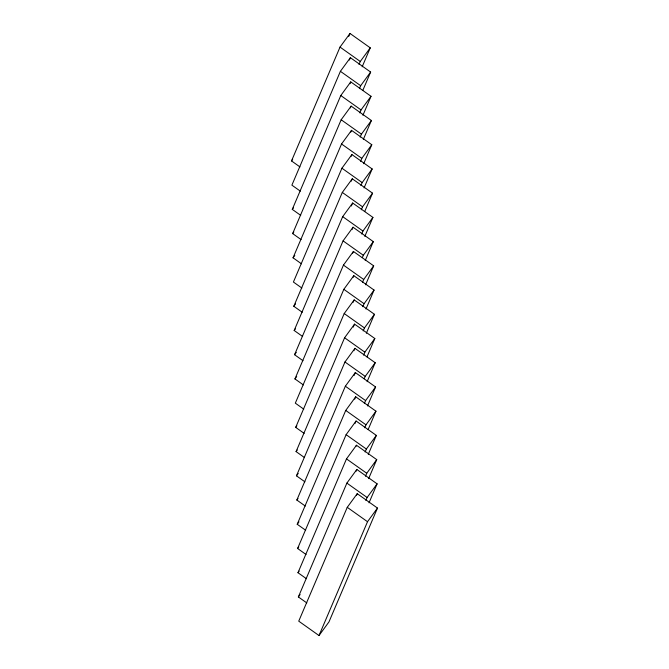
<?xml version="1.0" encoding="UTF-8"?>
<svg xmlns="http://www.w3.org/2000/svg" width="669" height="669" viewBox="0 0 669 669"><rect width="100%" height="100%" fill="white"/><g stroke="black" fill="none" stroke-linecap="round" stroke-linejoin="round"><path stroke-width="1" d="M299.955 166.924L291.517 160.928L340.028 47.089L349.996 33.45L370.258 47.842L362.172 66.808M348.733 36.41L348.984 35.825M349.243 35.231L349.996 33.45M362.799 90.44L370.634 72.06L350.38 57.676L340.404 71.315L291.893 185.154L300.339 191.142M349.369 60.043L350.38 57.676M300.716 215.368L292.278 209.372L340.789 95.533L350.757 81.894L371.019 96.286L362.933 115.26M350.004 83.675L350.757 81.894M359.019 64.441L360.282 61.481L370.258 47.842M301.1 239.594L292.654 233.598L341.165 119.759L351.141 106.12L371.395 120.504L363.309 139.478M350.38 107.901L351.141 106.12M359.395 88.668L360.666 85.699L370.634 72.06M301.476 263.812L293.039 257.816L341.55 143.986L351.518 130.338L371.78 144.73L363.693 163.704M350.765 132.119L351.518 130.338M359.78 112.885L361.043 109.925L371.019 96.286M364.07 187.922L372.156 168.956L351.902 154.564L341.926 168.203L293.415 282.042L301.861 288.038M351.141 156.345L351.902 154.564M360.156 137.112L361.427 134.151L371.395 120.504M302.237 312.264L293.8 306.268L342.311 192.429L352.279 178.79L372.541 193.174L364.705 211.555M351.267 181.157L352.279 178.79M360.541 161.338L361.804 158.369L371.78 144.73M302.622 336.482L294.176 330.486L342.687 216.647L352.663 203.008L372.917 217.4L364.831 236.374M351.401 205.977L351.651 205.383M351.902 204.789L352.153 204.196M352.412 203.602L352.663 203.008M360.917 185.556L362.188 182.595L372.156 168.956M302.998 360.708L294.561 354.712L343.072 240.873L353.04 227.234L373.302 241.618L365.215 260.592M352.028 229.601L352.287 229.015M352.538 228.422L353.04 227.234M361.302 209.782L362.565 206.813L372.541 193.174M303.383 384.926L294.937 378.93L343.448 265.1L353.424 251.452L373.678 265.844L365.592 284.818M352.663 253.233L353.424 251.452M361.686 233.999L362.949 231.039L372.917 217.4M365.976 309.036L374.063 290.07L353.801 275.678L343.833 289.317L295.322 403.156L303.759 409.152M353.048 277.459L353.801 275.678M362.314 257.632L363.326 255.265L373.302 241.618M304.144 433.378L295.698 427.382L344.209 313.544L354.185 299.904L374.439 314.288L366.353 333.262M353.173 302.271L354.185 299.904M362.447 282.452L363.71 279.483L373.678 265.844M304.52 457.596L296.083 451.6L344.594 337.77L354.562 324.122L374.824 338.514L366.988 356.895M353.299 327.091L353.55 326.497M353.809 325.903L354.562 324.122M362.824 306.67L364.087 303.709L374.063 290.07M304.905 481.822L296.459 475.826L344.97 361.988L354.946 348.348L375.2 362.732L367.114 381.706M353.934 350.715L354.185 350.13M354.436 349.536L354.946 348.348M363.208 330.896L364.471 327.927L374.439 314.288M305.281 506.04L296.844 500.044L345.355 386.214L355.323 372.566L375.585 386.958L367.498 405.932M354.06 375.535L354.319 374.941M354.57 374.347L355.323 372.566M363.585 355.122L364.848 352.153L374.824 338.514M305.666 530.266L297.22 524.27L345.731 410.432L355.707 396.792L375.961 411.184L368.134 429.557M354.695 399.167L355.707 396.792M364.22 378.746L365.232 376.379L375.2 362.732M306.042 554.492L297.605 548.496L346.116 434.658L356.084 421.018L376.346 435.402L368.259 454.376M355.08 423.385L355.582 422.198M355.833 421.612L356.084 421.018M364.346 403.566L365.608 400.597L375.585 386.958M306.427 578.71L297.981 572.714L346.492 458.884L356.468 445.236L376.722 459.628L368.636 478.603M355.958 446.424L356.468 445.236M364.73 427.784L365.993 424.823L375.961 411.184M306.803 602.936L298.366 596.94L346.877 483.102L356.845 469.462L377.107 483.846L369.02 502.82M356.092 471.244L356.845 469.462M365.107 452.01L366.369 449.041L376.346 435.402M347.253 507.328L298.742 621.158L319.004 635.55L328.972 621.911L377.483 508.072L357.229 493.68L347.253 507.328L367.515 521.711L319.004 635.55M356.468 495.461L357.229 493.68M365.491 476.236L366.754 473.267L376.722 459.628M365.868 500.454L367.13 497.493L377.107 483.846M291.517 160.928L292.688 159.322M292.278 209.372L293.448 207.766M292.654 233.598L293.833 231.992M293.039 257.816L294.795 255.416M293.8 306.268L295.556 303.86M294.176 330.486L295.355 328.88M294.561 354.712L296.317 352.304M294.937 378.93L296.702 376.53M295.698 427.382L296.877 425.777M296.083 451.6L297.253 449.994M296.459 475.826L298.223 473.418M296.844 500.044L298.014 498.447M297.22 524.27L298.984 521.862M297.605 548.496L298.775 546.891M297.981 572.714L299.16 571.109M298.366 596.94L300.122 594.532M367.515 521.711L377.483 508.072M340.028 47.089L360.282 61.481M340.404 71.315L360.666 85.699M340.789 95.533L361.043 109.925M341.165 119.759L361.427 134.151M341.55 143.986L361.804 158.369M341.926 168.203L362.188 182.595M342.311 192.429L362.565 206.813M342.687 216.647L362.949 231.039M343.072 240.873L363.326 255.265M343.448 265.1L363.71 279.483M343.833 289.317L364.087 303.709M344.209 313.544L364.471 327.927M344.594 337.77L364.848 352.153M344.97 361.988L365.232 376.379M345.355 386.214L365.608 400.597M345.731 410.432L365.993 424.823M346.116 434.658L366.369 449.041M346.492 458.884L366.754 473.267M346.877 483.102L367.13 497.493"/></g></svg>
